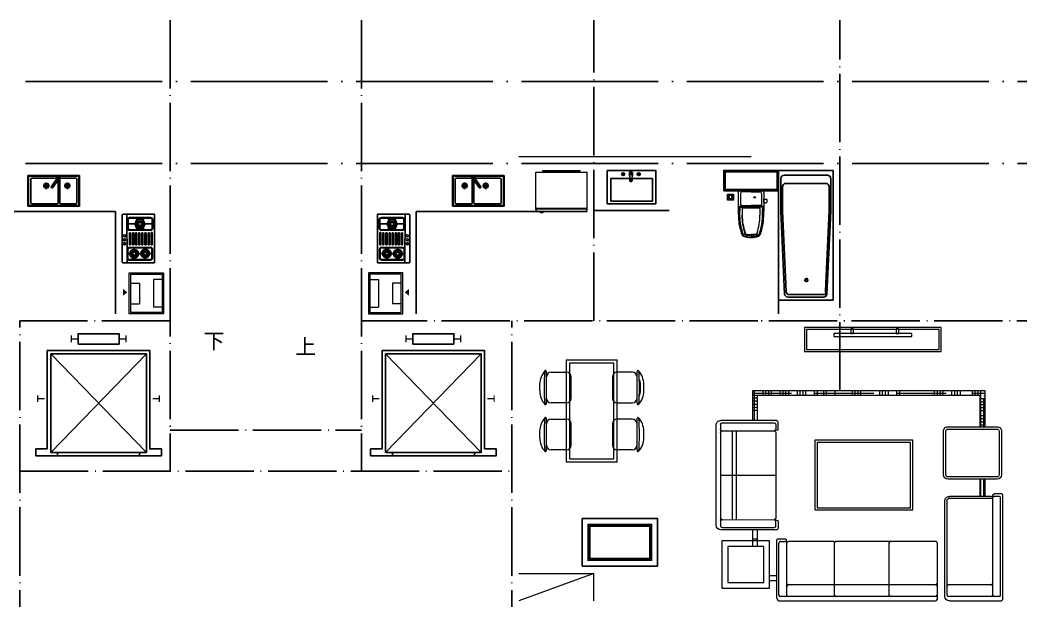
# Model space of a CAD drawing. Extents: x 195225 to 258225, y 4041 to 48538.
# Drawn here: x 220729 to 235379, y 29581 to 38081 of the extents above; entities that cross this region are included whole.
import ezdxf
from ezdxf.enums import TextEntityAlignment as Align

# ---------------------------------------------------------------- set-up
doc = ezdxf.new("R2010")
doc.units = 0
doc.header["$LTSCALE"] = 1000
doc.header["$MEASUREMENT"] = 0
doc.linetypes.add('DOTE', pattern=[2.42, 2, -0.2, 0.02, -0.2])
for name, color, linetype in [('DOTE', 1, 'DOTE'), ('fd', 4, 'Continuous'), ('hz', 254, 'Continuous'), ('PUB_TEXT', 255, 'Continuous'), ('STAIR', 2, 'Continuous'), ('厨卫', 154, 'Continuous'), ('洁具', 150, 'Continuous'), ('管井', 236, 'Continuous')]:
    doc.layers.add(name, color=color, linetype=linetype)
doc.layers.add('五金', color=136, linetype='Continuous', lineweight=9)
doc.layers.add('家具', color=33, linetype='Continuous', lineweight=9)
doc.styles.add('C-2007.06.19$0$C-05.28(ok)$0$STANDARD', font='GBENOR', dxfattribs={"bigfont": 'GBCBIG'})
doc.styles.add('黑体', font='SIMHEI.TTF', dxfattribs={"width": 0.85, "height": 10})

# ---------------------------------------------------------------- blocks, each defined once
blk = doc.blocks.new('A$C45025D1E')
for p, q in [((1620, 50), (220, 1490)), ((1620, 1490), (220, 50)), ((320, 0), (320, 50)), ((1520, 0), (1520, 50))]:
    blk.add_line(p, q)
at = {"const_width": 18}
for points in [[(520, 1760), (520, 1660)], [(1320, 1760), (1320, 1660)], [(620, 1710), (520, 1710)], [(1220, 1710), (1320, 1710)], [(30, 885), (30, 785)], [(1810, 885), (1810, 785)], [(130, 835), (30, 835)], [(1710, 835), (1810, 835)]]:
    blk.add_lwpolyline(points, dxfattribs=at)
for points in [[(1220, 1635), (1220, 1785), (620, 1785), (620, 1635)], [(1670, 100), (1670, 1540), (170, 1540), (170, 100), (0, 100), (0, 0), (1840, 0), (1840, 100)], [(220, 50), (220, 1490), (1620, 1490), (1620, 50)]]:
    blk.add_lwpolyline(points, close=True)
blk = doc.blocks.new('A$C1BE601A8')
at = {"layer": '洁具', "color": 0}
for p, q in [((0, 0), (0, 450)), ((0, 450), (757, 450)), ((10, 10), (10, 440)), ((10, 440), (747, 440)), ((747, 440), (747, 10)), ((757, 450), (757, 0)), ((41, 393), (41, 50)), ((273, 408), (56, 408)), ((226, 300), (130, 300)), ((178, 248), (178, 348)), ((288, 50), (288, 393)), ((315, 427), (293, 411)), ((293, 411), (390, 273)), ((311, 393), (311, 50)), ((412, 288), (315, 427)), ((695, 408), (326, 408)), ((534, 300), (438, 300)), ((486, 248), (486, 348)), ((710, 50), (710, 393)), ((757, 0), (0, 0)), ((747, 10), (10, 10)), ((56, 35), (273, 35)), ((326, 35), (695, 35))]:
    blk.add_line(p, q, dxfattribs=at)
for centre, radius in [((178, 300), 36.1), ((178, 300), 27.1), ((486, 300), 36.1), ((486, 300), 27.1)]:
    blk.add_circle(centre, radius, dxfattribs=at)
for centre, radius, start, end in [((304, 419), 21.7, 342.6068, 267.3353), ((56, 393), 15, 90, 180), ((273, 393), 15, 0, 90), ((326, 393), 15, 90, 180), ((695, 393), 15, 0, 90), ((401, 281), 13.3, 214.971, 34.971), ((56, 50), 15, 180, 270), ((273, 50), 15, 270, 0), ((326, 50), 15, 180, 270), ((695, 50), 15, 270, 0)]:
    blk.add_arc(centre, radius, start, end, dxfattribs=at)
blk = doc.blocks.new('ddfdf')
at = {"layer": '洁具', "color": 0}
for p, q in [((15801, -30110), (15801, -30822)), ((16261, -30111), (15801, -30110)), ((15856, -30159), (16163, -30159)), ((15856, -30167), (16163, -30167)), ((15952, -30159), (15957, -30157)), ((15968, -30208), (15952, -30159)), ((15957, -30157), (15973, -30206)), ((16062, -30157), (16046, -30206)), ((16051, -30208), (16067, -30159)), ((16067, -30159), (16062, -30157)), ((16201, -30822), (16202, -30111)), ((16271, -30121), (16271, -30812)), ((15826, -30314), (15826, -30189)), ((15829, -30248), (15829, -30252)), ((15947, -30248), (15829, -30248)), ((15829, -30252), (15947, -30252)), ((15834, -30314), (15834, -30189)), ((15947, -30252), (15947, -30248)), ((15968, -30295), (15952, -30344)), ((15957, -30346), (15973, -30297)), ((15973, -30206), (15968, -30208)), ((15973, -30297), (15968, -30295)), ((16046, -30206), (16051, -30208)), ((16046, -30297), (16051, -30295)), ((16062, -30346), (16046, -30297)), ((16051, -30295), (16067, -30344)), ((16072, -30252), (16072, -30248)), ((16072, -30248), (16190, -30248)), ((16190, -30253), (16072, -30252)), ((16185, -30189), (16185, -30315)), ((16190, -30248), (16190, -30253)), ((16193, -30189), (16193, -30315)), ((15832, -30556), (15832, -30379)), ((15832, -30379), (15849, -30379)), ((15849, -30379), (15849, -30556)), ((16163, -30337), (15856, -30336)), ((16163, -30345), (15856, -30344)), ((15878, -30556), (15878, -30380)), ((15878, -30380), (15894, -30380)), ((15894, -30380), (15894, -30556)), ((15923, -30556), (15923, -30380)), ((15923, -30380), (15940, -30380)), ((15940, -30380), (15940, -30556)), ((15952, -30344), (15957, -30346)), ((15968, -30556), (15968, -30380)), ((15968, -30380), (15985, -30380)), ((15985, -30380), (15985, -30556)), ((16014, -30556), (16014, -30380)), ((16014, -30380), (16030, -30380)), ((16030, -30380), (16030, -30556)), ((16059, -30556), (16059, -30380)), ((16059, -30380), (16076, -30380)), ((16067, -30344), (16062, -30346)), ((16076, -30380), (16076, -30556)), ((16104, -30556), (16104, -30380)), ((16104, -30380), (16121, -30380)), ((16121, -30380), (16121, -30556)), ((16150, -30556), (16150, -30380)), ((16150, -30380), (16166, -30380)), ((16166, -30380), (16166, -30556)), ((15849, -30556), (15832, -30556)), ((15861, -30594), (16167, -30595)), ((15861, -30602), (16167, -30603)), ((15894, -30556), (15878, -30556)), ((15940, -30556), (15923, -30556)), ((15937, -30595), (15937, -30654)), ((15942, -30595), (15937, -30595)), ((15942, -30654), (15942, -30595)), ((15985, -30556), (15968, -30556)), ((16030, -30556), (16014, -30556)), ((16076, -30556), (16059, -30556)), ((16095, -30595), (16095, -30654)), ((16099, -30595), (16095, -30595)), ((16099, -30654), (16099, -30595)), ((16121, -30556), (16104, -30556)), ((16166, -30556), (16150, -30556)), ((15829, -30682), (15829, -30686)), ((15904, -30682), (15829, -30682)), ((15829, -30686), (15904, -30686)), ((15831, -30750), (15831, -30624)), ((15839, -30750), (15839, -30624)), ((15904, -30686), (15904, -30682)), ((15937, -30654), (15942, -30654)), ((15937, -30780), (15937, -30720)), ((15937, -30720), (15942, -30720)), ((15942, -30720), (15942, -30780)), ((15968, -30684), (15968, -30688)), ((16063, -30684), (15968, -30684)), ((15968, -30688), (16063, -30688)), ((16063, -30688), (16063, -30684)), ((16095, -30654), (16099, -30654)), ((16095, -30780), (16095, -30720)), ((16095, -30720), (16099, -30720)), ((16099, -30720), (16099, -30780)), ((16126, -30690), (16126, -30685)), ((16126, -30685), (16199, -30685)), ((16199, -30690), (16126, -30690)), ((16189, -30625), (16189, -30750)), ((16197, -30625), (16197, -30750)), ((16199, -30685), (16199, -30690)), ((15801, -30822), (16261, -30822)), ((16167, -30772), (15861, -30772)), ((16167, -30780), (15861, -30780)), ((15942, -30780), (15937, -30780)), ((16099, -30780), (16095, -30780))]:
    blk.add_line(p, q, dxfattribs=at)
for centre, radius in [((16013, -30253), 70.1), ((16013, -30253), 47.3), ((16013, -30253), 41.8), ((16013, -30253), 25.3), ((16235, -30426), 16.2), ((16240, -30485), 16.2), ((16238, -30542), 16.2), ((15936, -30685), 63.7), ((15936, -30685), 43), ((15936, -30685), 38), ((15936, -30685), 23), ((16096, -30687), 63.7), ((16096, -30687), 43), ((16096, -30687), 38), ((16096, -30687), 23)]:
    blk.add_circle(centre, radius, dxfattribs=at)
for centre, radius, start, end in [((15856, -30189), 30, 89.961, 179.961), ((15856, -30189), 22, 89.961, 179.961), ((16163, -30189), 30, 359.961, 89.961), ((16163, -30189), 22, 359.961, 89.961), ((16261, -30121), 10, 0, 89.961), ((15856, -30314), 30, 179.961, 269.961), ((15856, -30314), 22, 179.961, 269.961), ((16163, -30315), 30, 269.961, 359.961), ((16163, -30315), 22, 269.961, 359.961), ((15861, -30624), 30, 89.961, 179.961), ((15861, -30624), 22, 89.961, 179.961), ((16167, -30625), 30, 359.961, 89.961), ((16167, -30625), 22, 359.961, 89.961), ((15861, -30750), 30, 179.961, 269.961), ((15861, -30750), 22, 179.961, 269.961), ((16167, -30750), 30, 269.961, 359.961), ((16167, -30750), 22, 269.961, 359.961), ((16261, -30812), 10, 269.961, 0)]:
    blk.add_arc(centre, radius, start, end, dxfattribs=at)
blk = doc.blocks.new('A$C6CE46E26')
at = {"layer": 'fd'}
blk.add_lwpolyline([(0, 284, 100, 0, 0), (62, 284, 0, 0, 0)], format="xyseb", dxfattribs=at)
at = {"layer": '家具', "color": 0}
for p, q in [((112, 452), (239, 452)), ((239, 148), (239, 452)), ((445, 98), (445, 502)), ((572, 502), (445, 502)), ((112, 148), (239, 148)), ((572, 98), (445, 98))]:
    blk.add_line(p, q, dxfattribs=at)
for points in [[(592, 0), (592, 600), (92, 600), (92, 0)], [(572, 20), (572, 580), (112, 580), (112, 20)]]:
    blk.add_lwpolyline(points, close=True, dxfattribs=at)
blk = doc.blocks.new('A$C5E280AA0')
at = {"layer": '洁具', "color": 0}
for p, q in [((433, 508), (433, 447)), ((457, 387), (348, 382)), ((457, 341), (348, 345)), ((433, 221), (433, 282))]:
    blk.add_line(p, q, dxfattribs=at)
for points in [[(487, 711), (0, 711), (0, 0), (487, 0)], [(37, 661), (37, 51), (367, 51), (367, 661)]]:
    blk.add_lwpolyline(points, close=True, dxfattribs=at)
for centre, radius in [((433, 478), 20.4), ((433, 478), 12.5), ((338, 364), 15), ((434, 364), 9.26), ((433, 251), 20.4), ((433, 251), 12.5)]:
    blk.add_circle(centre, radius, dxfattribs=at)
for centre, radius, start, end in [((348, 364), 18.5, 90.0003, 270.0003), ((428, 364), 36.8, 321.0554, 38.9452)]:
    blk.add_arc(centre, radius, start, end, dxfattribs=at)
blk = doc.blocks.new('A$C25AA54E1')
at = {"ltscale": 20}
for p, q in [((918, 3081), (3211, 3081)), ((3413, 3081), (4163, 3081)), ((884, 2199), (884, 3017)), ((3234, 2997), (3234, 3061)), ((3234, 2234), (3234, 2996)), ((3347, 3015), (3347, 1617)), ((4198, 3046), (4198, 1539)), ((1712, 2211), (1057, 2211)), ((3212, 2211), (1757, 2211)), ((1012, 2176), (906, 2176)), ((1, 1972), (0, 511)), ((883, 2042), (71, 2042)), ((906, 1914), (906, 2019)), ((871, 614), (872, 1868)), ((1443, 1750), (2878, 1750)), ((1443, 728), (1443, 1750)), ((2878, 1750), (2878, 728)), ((4024, 1551), (3413, 1551)), ((4047, 1574), (4047, 1539)), ((4175, 1516), (4070, 1516)), ((3325, 1234), (3325, 597)), ((4110, 1300), (3391, 1300)), ((4176, 597), (4176, 1234)), ((2878, 728), (1443, 728)), ((882, 440), (70, 440)), ((905, 463), (905, 568)), ((3391, 531), (4110, 531))]:
    blk.add_line(p, q, dxfattribs=at)
for p, q in [((918, 2994), (918, 2234)), ((1011, 3017), (942, 3017)), ((1034, 2994), (1034, 2234)), ((1711, 3017), (1058, 3017)), ((1734, 2996), (1734, 2234)), ((2511, 3017), (1758, 3017)), ((2534, 2996), (2534, 2234)), ((3211, 3017), (2558, 3017)), ((3380, 2996), (3380, 1606)), ((4070, 3017), (3403, 3017)), ((4047, 2994), (4047, 1574)), ((4140, 3017), (4070, 3017)), ((4163, 2994), (4163, 1574)), ((3211, 2846), (1058, 2846)), ((4025, 2846), (3403, 2846)), ((781, 2780), (884, 2780)), ((781, 2709), (884, 2709)), ((536, 2283), (536, 2042)), ((606, 2283), (606, 2042)), ((941, 2211), (1012, 2211)), ((603, 2178), (536, 2178)), ((64, 1915), (65, 1985)), ((65, 1869), (64, 1915)), ((88, 2008), (848, 2007)), ((503, 2041), (503, 2042)), ((871, 1984), (871, 1914)), ((64, 569), (65, 1872)), ((87, 1892), (849, 1891)), ((87, 1892), (849, 1891)), ((88, 1892), (848, 1891)), ((236, 592), (236, 1892)), ((293, 592), (293, 1892)), ((1476, 1717), (2845, 1717)), ((1476, 761), (1476, 1717)), ((2845, 1717), (2845, 761)), ((4047, 1584), (3402, 1584)), ((3860, 1302), (3860, 1551)), ((3876, 1551), (3876, 1303)), ((3918, 1551), (3918, 1302)), ((3930, 1300), (3930, 1551)), ((4140, 1551), (4070, 1551)), ((65, 1242), (871, 1241)), ((3360, 1234), (3360, 597)), ((4110, 1265), (3391, 1265)), ((4141, 597), (4141, 1234)), ((2845, 761), (1476, 761)), ((87, 592), (848, 591)), ((64, 499), (64, 569)), ((87, 476), (848, 475)), ((536, 440), (536, 0)), ((561, 440), (561, 0)), ((603, 440), (603, 128)), ((606, 440), (606, 70)), ((871, 498), (871, 568)), ((3391, 566), (4110, 566)), ((3860, 70), (3860, 531)), ((3930, 507), (3860, 507)), ((3918, 465), (3860, 465)), ((3876, 531), (3876, 0)), ((3918, 531), (3918, 128)), ((3930, 0), (3930, 531)), ((3930, 416), (3860, 416)), ((3930, 374), (3860, 374)), ((3918, 297), (3860, 297)), ((606, 292), (536, 292)), ((603, 250), (536, 250)), ((606, 208), (536, 208)), ((606, 158), (536, 158)), ((3930, 255), (3860, 255)), ((3930, 213), (3860, 213)), ((3918, 171), (3860, 171)), ((606, 116), (536, 116)), ((606, 74), (536, 74)), ((1105, 44), (536, 44)), ((606, 86), (603, 86)), ((606, 70), (3860, 70)), ((686, 70), (686, 0)), ((728, 70), (728, 0)), ((770, 70), (770, 0)), ((812, 70), (812, 0)), ((938, 70), (938, 0)), ((979, 70), (979, 0)), ((1021, 70), (1021, 0)), ((1063, 70), (1063, 0)), ((1189, 70), (1189, 0)), ((1231, 70), (1231, 0)), ((1273, 70), (1273, 0)), ((1314, 70), (1314, 0)), ((1440, 70), (1440, 0)), ((2310, 44), (1440, 44)), ((1482, 70), (1482, 0)), ((1574, 70), (1574, 0)), ((1616, 70), (1616, 0)), ((1741, 70), (1741, 0)), ((1993, 70), (1993, 0)), ((2035, 70), (2035, 0)), ((2076, 70), (2076, 0)), ((2118, 70), (2118, 0)), ((2394, 70), (2394, 0)), ((2436, 70), (2436, 0)), ((2478, 70), (2478, 0)), ((2520, 70), (2520, 0)), ((2645, 70), (2645, 0)), ((3365, 44), (2645, 44)), ((2687, 70), (2687, 0)), ((3198, 70), (3198, 0)), ((3240, 70), (3240, 0)), ((3281, 70), (3281, 0)), ((3323, 70), (3323, 0)), ((3449, 70), (3449, 0)), ((3491, 70), (3491, 0)), ((3533, 70), (3533, 0)), ((3575, 70), (3575, 0)), ((3750, 70), (3750, 0)), ((3930, 44), (3750, 44)), ((3792, 70), (3792, 0)), ((3834, 70), (3834, 0)), ((3930, 122), (3860, 122)), ((3930, 86), (3918, 86)), ((536, 0), (3930, 0))]:
    blk.add_line(p, q)
blk.add_lwpolyline([(781, 2895), (781, 2199), (85, 2199), (85, 2895)], close=True, dxfattribs=at)
blk.add_lwpolyline([(698, 2812), (698, 2282), (169, 2282), (169, 2812)], close=True)
at = {"ltscale": 20, "extrusion": (0, 0, -1)}
for centre, major_axis, ratio, start_param, end_param in [((953, 3021), (-49.4, 49.4), 1, 5.45018, 6.544088), ((3211, 3058), (16.4, 16.4), 1, -0.785398, 0.696689), ((4163, 3046), (24.6, 24.6), 1, -0.785398, 0.785398), ((906, 2199), (16.2, 16.2), 1, 2.356194, 3.926991), ((1012, 2234), (-16.2, 16.2), 1, 2.356194, 3.926991), ((1012, 2193), (12.7, 12.7), 0.942987, -0.815786, 2.325807), ((1057, 2234), (-16.2, 16.2), 1, 3.926991, 5.497787), ((1712, 2234), (-16.2, 16.2), 1, 2.356194, 3.926991), ((1757, 2234), (16.2, 16.2), 1, 2.356194, 3.926991), ((2512, 2234), (-16.2, 16.2), 1, 2.356194, 3.926991), ((2557, 2234), (16.2, 16.2), 1, 2.356194, 3.926991), ((3212, 2234), (-16.2, 16.2), 1, 2.356194, 3.926991), ((4024, 1574), (16.2, 16.2), 1, 0.785398, 2.356194), ((4175, 1539), (-16.2, 16.2), 1, 2.356194, 3.926991)]:
    blk.add_ellipse(centre, major_axis=major_axis, ratio=ratio, start_param=start_param, end_param=end_param, dxfattribs=at)
at = {"ltscale": 20}
for centre, major_axis, ratio, start_param, end_param in [((3413, 3015), (-46.6, 46.6), 1, -0.785398, 0.785398), ((71, 1972), (49.7, 49.7), 1, 0.785398, 2.356194), ((848, 1914), (-16.2, 16.2), 1, 2.355029, 3.925825), ((889, 1914), (12.4, 12.4), 0.984307, 2.347446, 5.489038), ((883, 2019), (-16.2, 16.2), 1, 3.925825, 5.496622), ((849, 1868), (16.2, 16.2), 1, 5.496622, 7.067418), ((849, 1868), (16.2, 16.2), 1, 5.496622, 7.067418), ((3413, 1617), (46.6, 46.6), 1, 2.356194, 3.926991), ((4070, 1539), (16.2, 16.2), 1, 2.356194, 3.926991), ((3391, 1234), (-46.6, 46.6), 1, -0.785398, 0.785398), ((4110, 1234), (46.6, 46.6), 1, 5.497787, 7.068583), ((848, 614), (-16.2, 16.2), 1, 2.355029, 3.925825), ((848, 568), (-16.2, 16.2), 1, 3.925825, 5.496622), ((3391, 597), (46.6, 46.6), 1, 2.356194, 3.926991), ((4110, 597), (-46.6, 46.6), 1, 2.356194, 3.926991), ((70, 511), (49.7, 49.7), 1, 2.356194, 3.926991), ((888, 568), (12.4, 12.4), 0.984309, -0.794147, 2.347446), ((882, 463), (-16.2, 16.2), 1, 2.355029, 3.925825)]:
    blk.add_ellipse(centre, major_axis=major_axis, ratio=ratio, start_param=start_param, end_param=end_param, dxfattribs=at)
at = {"extrusion": (0, 0, -1)}
for centre, major_axis, start_param, end_param in [((942, 2994), (16.4, 16.4), 3.926991, 5.497787), ((1011, 2994), (16.4, 16.4), -0.785398, 0.785398), ((1058, 2994), (16.4, 16.4), 3.926991, 5.497787), ((1711, 2994), (-16.4, 16.4), 0.785398, 2.267485), ((1758, 2994), (16.4, 16.4), 4.0157, 5.497787), ((2511, 2994), (-16.4, 16.4), 0.785398, 2.267485), ((2558, 2994), (16.4, 16.4), 4.0157, 5.497787), ((3211, 2994), (-16.4, 16.4), 0.785398, 2.267485), ((3403, 2994), (16.4, 16.4), 4.0157, 5.497787), ((4023, 2994), (16.4, 16.4), -0.785398, 0.785398), ((4070, 2994), (-16.4, 16.4), 5.497787, 7.068583), ((4140, 2994), (16.4, 16.4), -0.785398, 0.785398), ((1058, 2869), (-16.4, 16.4), 3.926991, 5.409078), ((3211, 2822), (16.4, 16.4), -0.785398, 0.696689), ((3403, 2869), (-16.4, 16.4), 3.926991, 5.409078), ((4025, 2822), (-16.4, 16.4), 0.785398, 2.267485), ((941, 2234), (16.2, 16.2), 2.356194, 3.926991), ((4070, 1574), (16.2, 16.2), 2.356194, 3.926991), ((4140, 1574), (-16.2, 16.2), 2.356194, 3.926991)]:
    blk.add_ellipse(centre, major_axis=major_axis, ratio=1, start_param=start_param, end_param=end_param, dxfattribs=at)
for centre, major_axis, start_param, end_param in [((1058, 2822), (16.4, 16.4), 0.785398, 2.267485), ((3211, 2869), (16.4, 16.4), 3.926991, 5.409078), ((3403, 2822), (16.4, 16.4), 0.785398, 2.267485), ((4025, 2869), (16.4, 16.4), 3.926991, 5.409078), ((88, 1915), (16.4, 16.4), 2.355029, 3.925825), ((88, 1985), (-16.4, 16.4), -0.786564, 0.784233), ((89, 1915), (-16.4, 16.4), 0.784233, 2.266319), ((89, 1915), (-16.4, 16.4), 0.784233, 2.266319), ((848, 1985), (16.2, 16.2), 5.496622, 7.067418), ((88, 1869), (-16.4, 16.4), -0.786564, 0.784233), ((89, 1869), (-16.4, 16.4), -0.697854, 0.784233), ((89, 1869), (16.4, 16.4), 0.872942, 2.355029), ((3402, 1606), (15.5, 15.5), 2.356194, 3.926991), ((3391, 1234), (-22, 22), -0.785398, 0.785398), ((4110, 1234), (22, 22), 5.497787, 7.068583), ((87, 615), (16.4, 16.4), 2.355029, 3.925825), ((87, 569), (-16.4, 16.4), -0.786564, 0.784233), ((3391, 597), (22, 22), 2.356194, 3.926991), ((4110, 597), (-22, 22), 2.356194, 3.926991), ((87, 499), (-16.4, 16.4), 0.784233, 2.355029), ((848, 498), (-16.2, 16.2), 2.355029, 3.925825)]:
    blk.add_ellipse(centre, major_axis=major_axis, ratio=1, start_param=start_param, end_param=end_param)
blk = doc.blocks.new('R37777777777')
at = {"layer": '家具', "ltscale": 0.5}
blk.add_lwpolyline([(1083652, -53169), (1083302, -53169), (1083302, -55169), (1083652, -55169)], close=True, dxfattribs=at)
at = {"layer": '家具', "ltscale": 40}
for points in [[(1083622, -53199), (1083332, -53199), (1083332, -55139), (1083622, -55139)], [(1083520, -54741), (1083566, -54741), (1083566, -53597), (1083520, -53597)], [(1083566, -53886), (1083632, -53886), (1083632, -53847), (1083566, -53847)], [(1083566, -54550), (1083632, -54550), (1083632, -54511), (1083566, -54511)]]:
    blk.add_lwpolyline(points, close=True, dxfattribs=at)
blk = doc.blocks.new('A$C0C200289')
at = {"layer": '家具', "color": 0}
for p, q in [((-150, 72), (-150, 597)), ((600, 597), (-150, 597)), ((500, 623), (-48, 623)), ((-48, 613), (-48, 623)), ((500, 613), (-48, 613)), ((500, 613), (500, 623)), ((600, 72), (600, 597)), ((-144, 72), (-150, 72)), ((-150, 53), (-150, 62)), ((-144, 62), (-150, 62)), ((594, 72), (-144, 72)), ((-144, 62), (-144, 72)), ((594, 62), (-144, 62)), ((568, 22), (-118, 22)), ((499, 22), (499, 0)), ((535, 22), (535, 0)), ((594, 62), (594, 72)), ((594, 72), (600, 72)), ((594, 62), (600, 62)), ((600, 53), (600, 62)), ((499, 0), (535, 0))]:
    blk.add_line(p, q, dxfattribs=at)
for centre, start, end in [((-118, 53), 180, 270), ((568, 53), 270, 0)]:
    blk.add_arc(centre, 31.5, start, end, dxfattribs=at)
blk = doc.blocks.new('A$C7FB30D30')
at = {"layer": '家具', "color": 0, "xscale": -1, "rotation": 89.99999994663916}
blk.add_blockref('A$C0C200289', (623, 600), dxfattribs=at)
blk = doc.blocks.new('erywe')
at = {"layer": '家具'}
for p, q in [((3049629, 189029), (3050089, 189029)), ((3049810, 189129), (3049909, 189129)), ((3050316, 189029), (3050776, 189029)), ((3050496, 189129), (3050595, 189129)), ((3049634, 188743), (3049634, 188962)), ((3050084, 188962), (3050084, 188743)), ((3050321, 188743), (3050321, 188962)), ((3050771, 188962), (3050771, 188743)), ((3049453, 187993), (3049453, 188743)), ((3050953, 188743), (3049453, 188743)), ((3050903, 188693), (3049503, 188693)), ((3049503, 188693), (3049503, 188043)), ((3050903, 188043), (3050903, 188693)), ((3050953, 188743), (3050953, 187993)), ((3049702, 188669), (3050017, 188669)), ((3050388, 188669), (3050703, 188669)), ((3049453, 187993), (3050953, 187993)), ((3049503, 188043), (3050903, 188043)), ((3049634, 187772), (3049634, 187997)), ((3050017, 188065), (3049702, 188065)), ((3050084, 187772), (3050084, 187993)), ((3050321, 187993), (3050321, 187772)), ((3050703, 188065), (3050388, 188065)), ((3050771, 187772), (3050771, 187993)), ((3050089, 187705), (3049629, 187705)), ((3050776, 187705), (3050316, 187705)), ((3049810, 187605), (3049909, 187605)), ((3050496, 187655), (3050595, 187655)), ((3050496, 187605), (3050595, 187605))]:
    blk.add_line(p, q, dxfattribs=at)
for centre, radius, start, end in [((3049620, 189045), 10.4, 132.4917, 200.9049), ((3049628, 189048), 19.1, 200.9049, 271.7651), ((3049810, 188839), 290, 90, 132.4917), ((3049859, 186351), 2713, 84.8023, 95.1977), ((3049702, 188962), 67.5, 90, 180), ((3049899, 188814), 316, 49.2735, 88.2349), ((3050017, 188962), 67.5, 0, 90), ((3050089, 189049), 20, 270, 337.33), ((3050098, 189045), 10, 337.33, 49.2735), ((3050307, 189045), 10.4, 132.4917, 200.9049), ((3050315, 189048), 19.1, 200.9049, 271.7651), ((3050496, 188839), 290, 90, 132.4917), ((3050546, 186351), 2713, 84.8023, 95.1977), ((3050388, 188962), 67.5, 90, 180), ((3050586, 188814), 316, 49.2735, 88.2349), ((3050703, 188962), 67.5, 0, 90), ((3050776, 189049), 20, 270, 337.33), ((3050785, 189045), 10, 337.33, 49.2735), ((3049702, 188737), 67.5, 180, 270), ((3050017, 188737), 67.5, 270, 0), ((3050388, 188737), 67.5, 180, 270), ((3050703, 188737), 67.5, 270, 0), ((3049702, 187997), 67.5, 90, 180), ((3050017, 187997), 67.5, 0, 90), ((3050388, 187997), 67.5, 90, 180), ((3050703, 187997), 67.5, 0, 90), ((3049620, 187689), 10.4, 159.0951, 227.5083), ((3049628, 187685), 19.1, 88.2349, 159.0951), ((3049810, 187895), 290, 227.5083, 270), ((3049859, 190382), 2713, 264.8023, 275.1977), ((3049702, 187772), 67.5, 180, 270), ((3049899, 187920), 316, 271.7651, 310.7265), ((3050017, 187772), 67.5, 270, 0), ((3050089, 187685), 20, 22.67, 90), ((3050098, 187688), 10, 310.7265, 22.67), ((3050315, 187685), 19.1, 88.2349, 159.0951), ((3050307, 187689), 10.4, 159.0951, 227.5083), ((3050496, 187895), 290, 227.5083, 270), ((3050546, 190382), 2713, 264.8023, 275.1977), ((3050388, 187772), 67.5, 180, 270), ((3050496, 187895), 240, 251.7443, 270), ((3050586, 187920), 316, 271.7651, 310.7265), ((3050703, 187772), 67.5, 270, 0), ((3050776, 187685), 20, 22.67, 90), ((3050785, 187688), 10, 310.7265, 22.67), ((3050586, 187920), 266, 271.9241, 285.5506)]:
    blk.add_arc(centre, radius, start, end, dxfattribs=at)
blk = doc.blocks.new('ma2')
at = {"layer": '厨卫', "color": 0}
for centre, radius, start, end in [((712, -340), 881, 175.7103, 198.2941), ((704, -353), 834, 180.1819, 198.4973)]:
    blk.add_arc(centre, radius, start, end, dxfattribs=at)
at = {"layer": '家具', "color": 0}
for p, q in [((0, 0), (-166, 0)), ((0, 0), (166, 0)), ((-189, -22), (-189, -274)), ((-153, -36), (-153, -198)), ((0, -14), (-130, -14)), ((0, -14), (130, -14)), ((153, -36), (153, -198)), ((180, -125), (180, -165)), ((192, -118), (187, -118)), ((189, -22), (189, -122)), ((189, -121), (189, -130)), ((189, -137), (189, -146)), ((192, -118), (222, -118)), ((230, -125), (230, -165)), ((-180, -230), (-139, -212)), ((-180, -230), (-180, -316)), ((-180, -230), (0, -230)), ((-176, -279), (-176, -280)), ((-166, -274), (-171, -274)), ((-166, -253), (-166, -274)), ((-148, -235), (0, -235)), ((-139, -212), (0, -212)), ((-130, -220), (0, -220)), ((-130, -250), (-130, -356)), ((0, -247), (-127, -247)), ((-119, -247), (0, -247)), ((139, -212), (0, -212)), ((130, -220), (0, -220)), ((180, -230), (0, -230)), ((148, -235), (0, -235)), ((119, -247), (0, -247)), ((0, -247), (127, -247)), ((130, -250), (130, -356)), ((180, -230), (139, -212)), ((166, -253), (166, -274)), ((166, -274), (171, -274)), ((176, -279), (176, -280)), ((180, -230), (180, -316)), ((192, -172), (187, -172)), ((189, -153), (189, -162)), ((189, -170), (189, -274)), ((192, -172), (222, -172)), ((-77, -636), (-102, -636)), ((93, -660), (-93, -660)), ((-68, -636), (-77, -636)), ((-68, -636), (0, -636)), ((68, -636), (0, -636)), ((0, -660), (93, -660)), ((68, -636), (77, -636)), ((77, -636), (102, -636))]:
    blk.add_line(p, q, dxfattribs=at)
blk.add_circle((53, -94), 11.4, dxfattribs=at)
for centre, radius, start, end in [((-166, -22), 22.5, 90, 180), ((166, -22), 22.5, 0, 90), ((-130, -36), 22.5, 90, 180), ((130, -36), 22.5, 0, 90), ((187, -125), 7.2, 90, 180), ((222, -125), 7.2, 0, 90), ((6806, -15), 7000, 182.1248, 183.6001), ((316, -367), 499, 170.0177, 190.1149), ((-171, -279), 4.5, 90, 180), ((-148, -253), 18, 90, 180), ((-130, -198), 22.5, 180, 270), ((-127, -250), 3.6, 90, 180), ((-712, -340), 881, 341.7059, 4.2897), ((127, -250), 3.6, 0, 90), ((130, -198), 22.5, 270, 0), ((148, -253), 18, 0, 90), ((171, -279), 4.5, 0, 90), ((-316, -367), 499, 349.8851, 9.9823), ((187, -165), 7.2, 180, 270), ((-6806, -15), 7000, 356.3999, 357.8752), ((222, -165), 7.2, 270, 0), ((-704, -353), 834, 341.5027, 359.8181), ((749, -321), 939, 188.1773, 199.5371), ((594, -353), 776, 187.5237, 201.3401), ((-594, -353), 776, 338.6599, 352.4763), ((-749, -321), 939, 340.4627, 351.8238), ((-123, -630), 13.5, 199.5371, 212.7351), ((-70, -597), 75.7, 212.7351, 236.2527), ((-116, -630), 13.5, 201.3401, 225.0457), ((117, -396), 344, 225.0457, 228.0777), ((-100, -611), 25.3, 193.7471, 265.3876), ((-92, -626), 34, 231.9313, 272.5793), ((-13, -423), 257, 247.1573, 272.879), ((-70, -612), 18, 198.4973, 250.8187), ((-15, -386), 250, 255.8484, 273.4075), ((15, -386), 250, 266.5925, 284.1516), ((13, -423), 257, 267.121, 292.8427), ((70, -612), 18, 289.1813, 341.5027), ((92, -626), 34, 267.4207, 308.0687), ((100, -611), 25.3, 274.6124, 346.2529), ((70, -597), 75.7, 303.7473, 327.2649), ((-117, -396), 344, 311.9223, 314.9543), ((116, -630), 13.5, 314.9543, 338.6599), ((123, -630), 13.5, 327.2649, 340.4629)]:
    blk.add_arc(centre, radius, start, end, dxfattribs=at)
blk = doc.blocks.new('qqqewere')
at = {"layer": '厨卫'}
for p, q in [((430647, 215956), (430647, 214055)), ((431446, 215956), (430647, 215956)), ((431446, 214055), (431446, 215956)), ((430737, 215866), (430682, 214652)), ((430760, 215831), (430706, 214649)), ((430760, 215819), (430706, 214649)), ((431285, 215873), (430767, 215873)), ((431309, 215908), (430784, 215908)), ((431387, 214649), (431333, 215831)), ((431411, 214652), (431356, 215866)), ((430682, 214174), (430682, 214647)), ((430706, 214293), (430706, 214649)), ((431387, 214293), (431387, 214649)), ((431411, 214174), (431411, 214647)), ((431340, 214245), (430753, 214245)), ((430647, 214055), (431446, 214055)), ((431363, 214127), (430730, 214127))]:
    blk.add_line(p, q, dxfattribs=at)
for radius in [23.8, 19]:
    blk.add_circle((431038, 215659), radius, dxfattribs=at)
for centre, radius, start, end in [((430784, 215861), 47.5, 90, 173.7966), ((430776, 215850), 24.8, 112.5638, 230.6631), ((431285, 215825), 47.5, 6.6325, 90), ((431309, 215861), 47.5, 6.2034, 90), ((430730, 214647), 47.5, 173.7966, 180), ((431363, 214647), 47.5, 0, 6.2034), ((430753, 214293), 47.5, 180, 270), ((431340, 214293), 47.5, 270, 0), ((430730, 214174), 47.5, 180, 270), ((431363, 214174), 47.5, 270, 0)]:
    blk.add_arc(centre, radius, start, end, dxfattribs=at)
at = {"layer": '厨卫', "style": 'C-2007.06.19$0$C-05.28(ok)$0$STANDARD', "text_generation_flag": 4, "width": 0.8, "flags": 9}
for tag in ['YSIZE', 'XSIZE']:
    blk.add_attdef(tag, (431446, 215006), '', height=0.594, dxfattribs=at)
blk = doc.blocks.new('A$C56722DB7')
at = {"layer": '五金', "color": 0}
for points in [[(86, 86), (86, 0), (0, 0), (0, 86)], [(10, 43), (10, 42), (26, 42), (26, 43)], [(20, 66), (19, 65), (30, 54), (31, 55)], [(19, 20), (21, 19), (32, 30), (30, 31)], [(43, 76), (42, 76), (42, 60), (43, 60)], [(43, 10), (44, 10), (44, 26), (43, 26)], [(66, 66), (65, 67), (54, 56), (55, 55)], [(66, 19), (67, 21), (56, 32), (55, 30)], [(76, 43), (76, 44), (60, 44), (60, 43)]]:
    blk.add_lwpolyline(points, close=True, dxfattribs=at)
blk.add_circle((43, 43), 36.6, dxfattribs=at)

msp = doc.modelspace()

# ---------------------------------------------------------------- linework, layer by layer
at = {"layer": 'DOTE', "ltscale": 0.5}
for p, q in [((222929, 38081), (222929, 31481)), ((225729, 38081), (225729, 31481)), ((229129, 33681), (229129, 38081)), ((232729, 32662), (232729, 38081)), ((220729, 21481), (220729, 33681)), ((222929, 33681), (220729, 33681)), ((231529, 33681), (225729, 33681)), ((227929, 21481), (227929, 33681)), ((237529, 33681), (231529, 33681)), ((222929, 32081), (225729, 32081)), ((220729, 31481), (227929, 31481))]:
    msp.add_line(p, q, dxfattribs=at)
at = {"layer": 'DOTE'}
for p, q in [((237329, 37181), (211229, 37181)), ((237329, 35981), (211229, 35981))]:
    msp.add_line(p, q, dxfattribs=at)
at = {"layer": 'PUB_TEXT', "ltscale": 0.8}
msp.add_lwpolyline([(228957, 30789), (230059, 30789), (230059, 30091), (228957, 30091)], close=True, dxfattribs=at)
at = {"layer": 'PUB_TEXT', "ltscale": 0.8, "const_width": 50}
msp.add_lwpolyline([(229057, 30689), (229959, 30689), (229959, 30191), (229057, 30191)], close=True, dxfattribs=at)
at = {"layer": '厨卫'}
for p, q in [((219629, 35281), (222129, 35281)), ((229029, 35281), (226529, 35281)), ((229129, 35293), (230229, 35293)), ((231829, 33980), (231829, 33781))]:
    msp.add_line(p, q, dxfattribs=at)
for points in [[(222129, 35281), (222129, 33781)], [(226529, 35281), (226529, 33781)]]:
    msp.add_lwpolyline(points, dxfattribs=at)
at = {"layer": '家具'}
for p, q in [((231429, 36081), (228029, 36081)), ((228029, 29981), (229129, 29981)), ((229129, 29981), (228029, 29581)), ((229129, 29581), (229129, 29981))]:
    msp.add_line(p, q, dxfattribs=at)
at = {"layer": '管井'}
for points in [[(231029, 35580), (231829, 35580), (231829, 35880), (231029, 35880)], [(231049, 35600), (231809, 35600), (231809, 35860), (231049, 35860)]]:
    msp.add_lwpolyline(points, close=True, dxfattribs=at)

# ---------------------------------------------------------------- block references
at = {"layer": 'hz', "rotation": 90.00000004002067}
msp.add_blockref('R37777777777', (179042, -1050071), dxfattribs=at)
at = {"layer": 'STAIR', "xscale": -1}
msp.add_blockref('A$C45025D1E', (222799, 31705), dxfattribs=at)
at = {"layer": 'STAIR'}
msp.add_blockref('A$C45025D1E', (225859, 31705), dxfattribs=at)
at = {"layer": '厨卫', "xscale": -1}
for name, p, rotation in [('A$C1BE601A8', (221600, 35357), 359.9999999799897), ('ddfdf', (238497, 65349), 3.33505223437669e-08)]:
    msp.add_blockref(name, p, dxfattribs=dict(at, rotation=rotation))
at = {"layer": '厨卫'}
for name, p, rotation in [('A$C1BE601A8', (227059, 35357), 2.001031983402173e-08), ('A$C7FB30D30', (228279, 35881), 269.9999999733196), ('A$C5E280AA0', (230035, 35393), 89.99999995997936), ('qqqewere', (663276, 249936), 180), ('A$C56722DB7', (231170, 35533), 180), ('ddfdf', (210162, 65349), 359.9999999666495)]:
    msp.add_blockref(name, p, dxfattribs=dict(at, rotation=rotation))
msp.add_blockref('ma2', (231429, 35580), dxfattribs=at)
at = {"layer": '家具', "rotation": 90}
msp.add_blockref('erywe', (417464, -3017843), dxfattribs=at)
at = {"layer": '家具', "xscale": -1, "rotation": 180.0000000400206}
msp.add_blockref('A$C25AA54E1', (230918, 32662), dxfattribs=at)
at = {"layer": '管井', "xscale": -1, "rotation": 180.0000000333505}
msp.add_blockref('A$C6CE46E26', (222237, 34381), dxfattribs=at)
at = {"layer": '管井', "rotation": 179.9999999666495}
msp.add_blockref('A$C6CE46E26', (226422, 34381), dxfattribs=at)

# ---------------------------------------------------------------- texts
at = {"layer": 'PUB_TEXT', "style": '黑体'}
for s, p in [('下', (223570, 33271)), ('上', (224910, 33191))]:
    msp.add_text(s, height=225, dxfattribs=at).set_placement(p, align=Align.CENTER)

doc.saveas('drawing.dxf')
